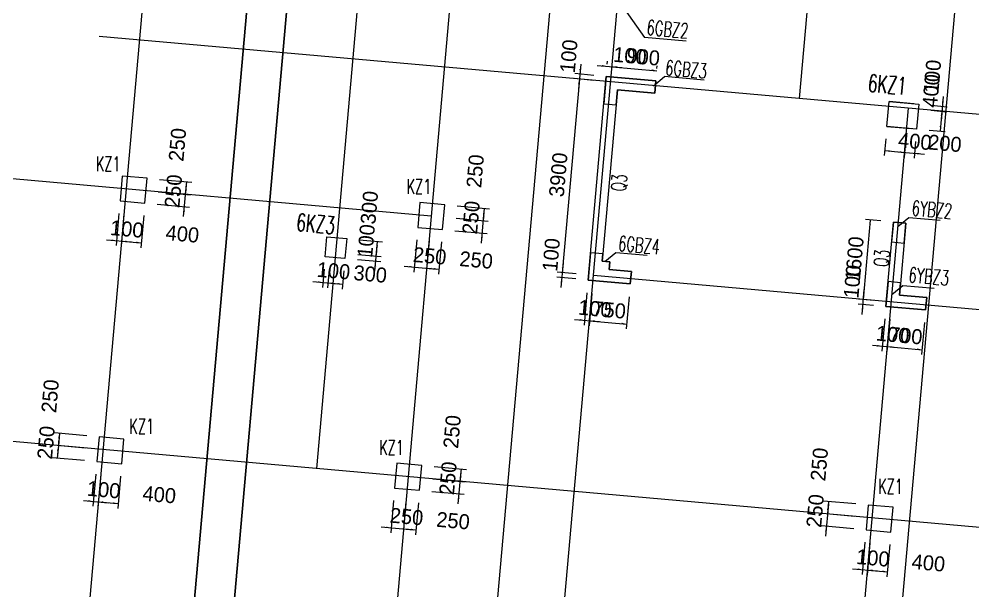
# Model space of a CAD drawing. Extents: x 387171 to 699106, y 11966 to 245688.
# Drawn here: x 590582 to 609728, y 57231 to 68703 of the extents above; entities that cross this region are included whole.
import ezdxf

# ---------------------------------------------------------------- set-up
doc = ezdxf.new("R2010")
doc.units = 0
doc.header["$LTSCALE"] = 100
doc.header["$MEASUREMENT"] = 0
for name, color, linetype in [('b边缘构件', 235, 'Continuous'), ('cnum', 7, 'Continuous'), ('COLU', 7, 'Continuous'), ('colu-主楼', 7, 'Continuous'), ('DIM', 3, 'Continuous'), ('DOTE', 253, 'Continuous'), ('NUM', 7, 'Continuous'), ('TEXT', 7, 'Continuous'), ('THIN', 7, 'Continuous'), ('wall-主楼', 2, 'Continuous'), ('Y阴影', 254, 'Continuous'), ('剪力墙身标注', 7, 'Continuous'), ('小尺寸', 4, 'Continuous'), ('柱', 2, 'Continuous')]:
    doc.layers.add(name, color=color, linetype=linetype)
doc.styles.add('hztxt', font='hztxt')
doc.styles.get("Standard").update_dxf_attribs({"font": 'standard'})
doc.dimstyles.get("Standard").update_dxf_attribs({"dimtxt": 300, "dimasz": 100, "dimexe": 100, "dimexo": 250, "dimgap": 100, "dimtad": 0, "dimtoh": 1, "dimdec": 0, "dimdsep": 46, "dimcen": 0.09, "dimclrt": 7, "dimadec": 0, "dimazin": 0, "dimtfac": 1, "dimtdec": 4, "dimtofl": 0, "dimtmove": 0, "dimatfit": 3, "dimfxl": 1, "dimtolj": 1, "dimtzin": 0, "dimarcsym": 0})

# ---------------------------------------------------------------- blocks, each defined once
blk = doc.blocks.new('*D2820')
at = {"layer": '小尺寸', "color": 0, "linetype": 'ByBlock', "lineweight": -2}
for p, q in [((601981, 63208), (601924, 62561)), ((602081, 63199), (602024, 62552)), ((601734, 62678), (602232, 62634))]:
    blk.add_line(p, q, dxfattribs=at)
for points in [[(601933, 62660), (601832, 62653), (601835, 62686)], [(602033, 62651), (602134, 62659), (602131, 62626)]]:
    blk.add_solid(points, dxfattribs=at)
at = {"layer": '小尺寸', "color": 7, "linetype": 'Continuous', "lineweight": -2, "insert": (602141, 62893), "char_height": 300, "width": 476.67, "attachment_point": 5, "rotation": 354.9316, "style": 'hztxt'}
blk.add_mtext('100', dxfattribs=at)
blk = doc.blocks.new('*D2395')
at = {"layer": '小尺寸', "color": 0, "linetype": 'ByBlock', "lineweight": -2}
for p, q in [((602081, 63199), (602024, 62552)), ((602828, 63133), (602771, 62486)), ((602033, 62651), (602780, 62585))]:
    blk.add_line(p, q, dxfattribs=at)
for points in [[(602033, 62651), (602134, 62659), (602131, 62626)], [(602780, 62585), (602679, 62577), (602681, 62611)]]:
    blk.add_solid(points, dxfattribs=at)
at = {"layer": '小尺寸', "color": 7, "linetype": 'Continuous', "lineweight": -2, "insert": (602428, 62867), "char_height": 300, "width": 566.67, "attachment_point": 5, "rotation": 354.9316, "style": 'hztxt'}
blk.add_mtext('750', dxfattribs=at)
blk = doc.blocks.new('*D1959')
at = {"layer": '小尺寸', "color": 0, "linetype": 'ByBlock', "lineweight": -2}
for p, q in [((607959, 62689), (607902, 62041)), ((608059, 62680), (608001, 62033)), ((607711, 62159), (608209, 62114))]:
    blk.add_line(p, q, dxfattribs=at)
for points in [[(607910, 62141), (607809, 62133), (607812, 62166)], [(608010, 62132), (608111, 62140), (608108, 62107)]]:
    blk.add_solid(points, dxfattribs=at)
at = {"layer": '小尺寸', "color": 7, "linetype": 'Continuous', "lineweight": -2, "insert": (608118, 62374), "char_height": 300, "width": 476.67, "attachment_point": 5, "rotation": 354.9316, "style": 'hztxt'}
blk.add_mtext('100', dxfattribs=at)
blk = doc.blocks.new('*D1877')
at = {"layer": '小尺寸', "color": 0, "linetype": 'ByBlock', "lineweight": -2}
for p, q in [((608059, 62680), (608001, 62033)), ((608756, 62618), (608698, 61971)), ((608010, 62132), (608707, 62070))]:
    blk.add_line(p, q, dxfattribs=at)
for points in [[(608010, 62132), (608111, 62140), (608108, 62107)], [(608707, 62070), (608606, 62063), (608609, 62096)]]:
    blk.add_solid(points, dxfattribs=at)
at = {"layer": '小尺寸', "color": 7, "linetype": 'Continuous', "lineweight": -2, "insert": (608381, 62350), "char_height": 300, "width": 566.67, "attachment_point": 5, "rotation": 354.9316, "style": 'hztxt'}
blk.add_mtext('700', dxfattribs=at)
blk = doc.blocks.new('*D740')
at = {"layer": '小尺寸', "color": 0, "linetype": 'ByBlock', "lineweight": -2}
for p, q in [((602389, 67801), (602394, 67856)), ((602488, 67792), (602493, 67847)), ((602186, 67774), (602684, 67730))]:
    blk.add_line(p, q, dxfattribs=at)
for points in [[(602385, 67757), (602284, 67749), (602287, 67782)], [(602485, 67748), (602586, 67756), (602583, 67722)]]:
    blk.add_solid(points, dxfattribs=at)
at = {"layer": '小尺寸', "color": 7, "linetype": 'Continuous', "lineweight": -2, "insert": (602844, 67967), "char_height": 300, "width": 476.67, "attachment_point": 5, "rotation": 354.9316, "style": 'hztxt'}
blk.add_mtext('100', dxfattribs=at)
blk = doc.blocks.new('*D332')
at = {"layer": '小尺寸', "color": 0, "linetype": 'ByBlock', "lineweight": -2}
for p, q in [((602488, 67792), (602493, 67847)), ((602485, 67748), (603381, 67668)), ((603385, 67713), (603390, 67768))]:
    blk.add_line(p, q, dxfattribs=at)
for points in [[(602485, 67748), (602586, 67756), (602583, 67722)], [(603381, 67668), (603280, 67661), (603283, 67694)]]:
    blk.add_solid(points, dxfattribs=at)
at = {"layer": '小尺寸', "color": 7, "linetype": 'Continuous', "lineweight": -2, "insert": (603111, 67943), "char_height": 300, "width": 556.67, "attachment_point": 5, "rotation": 354.9316, "style": 'hztxt'}
blk.add_mtext('900', dxfattribs=at)
blk = doc.blocks.new('*D280')
at = {"layer": '小尺寸', "color": 0, "linetype": 'ByBlock', "lineweight": -2}
for p, q in [((601855, 67798), (601811, 67300)), ((602118, 67574), (601738, 67608)), ((602109, 67474), (601729, 67508))]:
    blk.add_line(p, q, dxfattribs=at)
for points in [[(601838, 67599), (601830, 67700), (601863, 67697)], [(601829, 67499), (601836, 67398), (601803, 67401)]]:
    blk.add_solid(points, dxfattribs=at)
at = {"layer": '小尺寸', "color": 7, "linetype": 'Continuous', "lineweight": -2, "insert": (601618, 67958), "char_height": 300, "width": 476.67, "attachment_point": 5, "rotation": 84.9316, "style": 'hztxt'}
blk.add_mtext('100', dxfattribs=at)
blk = doc.blocks.new('*D2862')
at = {"layer": '小尺寸', "color": 0, "linetype": 'ByBlock', "lineweight": -2}
for p, q in [((601829, 67499), (601484, 63614)), ((602109, 67474), (601729, 67508)), ((601764, 63590), (601385, 63623))]:
    blk.add_line(p, q, dxfattribs=at)
for points in [[(601829, 67499), (601836, 67398), (601803, 67401)], [(601484, 63614), (601476, 63716), (601510, 63713)]]:
    blk.add_solid(points, dxfattribs=at)
at = {"layer": '小尺寸', "color": 7, "linetype": 'Continuous', "lineweight": -2, "insert": (601407, 65579), "char_height": 300, "width": 775, "attachment_point": 5, "rotation": 84.9316, "style": 'hztxt'}
blk.add_mtext('3900', dxfattribs=at)
blk = doc.blocks.new('*D2465')
at = {"layer": '小尺寸', "color": 0, "linetype": 'ByBlock', "lineweight": -2}
for p, q in [((601502, 63814), (601458, 63316)), ((601764, 63590), (601385, 63623)), ((601756, 63490), (601376, 63524))]:
    blk.add_line(p, q, dxfattribs=at)
for points in [[(601484, 63614), (601476, 63716), (601510, 63713)], [(601475, 63515), (601483, 63414), (601450, 63417)]]:
    blk.add_solid(points, dxfattribs=at)
at = {"layer": '小尺寸', "color": 7, "linetype": 'Continuous', "lineweight": -2, "insert": (601265, 63974), "char_height": 300, "width": 476.67, "attachment_point": 5, "rotation": 84.9316, "style": 'hztxt'}
blk.add_mtext('100', dxfattribs=at)
blk = doc.blocks.new('*D690')
at = {"layer": '小尺寸', "color": 0, "linetype": 'ByBlock', "lineweight": -2}
for p, q in [((607504, 62779), (607548, 63277)), ((607741, 63060), (607431, 63087)), ((607732, 62960), (607422, 62987))]:
    blk.add_line(p, q, dxfattribs=at)
for points in [[(607530, 63078), (607523, 63179), (607556, 63176)], [(607522, 62979), (607529, 62878), (607496, 62880)]]:
    blk.add_solid(points, dxfattribs=at)
at = {"layer": '小尺寸', "color": 7, "linetype": 'Continuous', "lineweight": -2, "insert": (607311, 63437), "char_height": 300, "width": 476.67, "attachment_point": 5, "rotation": 84.9316, "style": 'hztxt'}
blk.add_mtext('100', dxfattribs=at)
blk = doc.blocks.new('*D642')
at = {"layer": '小尺寸', "color": 0, "linetype": 'ByBlock', "lineweight": -2}
for p, q in [((607530, 63078), (607672, 64672)), ((607882, 64653), (607572, 64681)), ((607741, 63060), (607431, 63087))]:
    blk.add_line(p, q, dxfattribs=at)
for points in [[(607672, 64672), (607680, 64571), (607646, 64574)], [(607530, 63078), (607523, 63179), (607556, 63176)]]:
    blk.add_solid(points, dxfattribs=at)
at = {"layer": '小尺寸', "color": 7, "linetype": 'Continuous', "lineweight": -2, "insert": (607352, 63897), "char_height": 300, "width": 685, "attachment_point": 5, "rotation": 84.9316, "style": 'hztxt'}
blk.add_mtext('1600', dxfattribs=at)
blk = doc.blocks.new('*D931')
at = {"layer": '小尺寸', "color": 0, "linetype": 'ByBlock', "lineweight": -2}
for p, q in [((607978, 66301), (607948, 65965)), ((608377, 66266), (608347, 65929)), ((607957, 66064), (608356, 66029))]:
    blk.add_line(p, q, dxfattribs=at)
for points in [[(607957, 66064), (608058, 66072), (608055, 66039)], [(608356, 66029), (608255, 66021), (608257, 66054)]]:
    blk.add_solid(points, dxfattribs=at)
at = {"layer": '小尺寸', "color": 7, "linetype": 'Continuous', "lineweight": -2, "insert": (608564, 66249), "char_height": 300, "width": 576.67, "attachment_point": 5, "rotation": 354.9316, "style": 'hztxt'}
blk.add_mtext('400', dxfattribs=at)
blk = doc.blocks.new('*D520')
at = {"layer": '小尺寸', "color": 0, "linetype": 'ByBlock', "lineweight": -2}
for p, q in [((608377, 66266), (608347, 65929)), ((608576, 66248), (608546, 65912)), ((608156, 66047), (608754, 65994))]:
    blk.add_line(p, q, dxfattribs=at)
for points in [[(608356, 66029), (608255, 66021), (608257, 66054)], [(608555, 66011), (608656, 66019), (608653, 65986)]]:
    blk.add_solid(points, dxfattribs=at)
at = {"layer": '小尺寸', "color": 7, "linetype": 'Continuous', "lineweight": -2, "insert": (609166, 66208), "char_height": 300, "width": 566.67, "attachment_point": 5, "rotation": 354.9316, "style": 'hztxt'}
blk.add_mtext('200', dxfattribs=at)
blk = doc.blocks.new('*D100')
at = {"layer": '小尺寸', "color": 0, "linetype": 'ByBlock', "lineweight": -2}
for p, q in [((609132, 67153), (609088, 66655)), ((608882, 66874), (609205, 66845)), ((608891, 66973), (609214, 66945))]:
    blk.add_line(p, q, dxfattribs=at)
for points in [[(609115, 66953), (609107, 67054), (609140, 67052)], [(609106, 66854), (609114, 66753), (609080, 66756)]]:
    blk.add_solid(points, dxfattribs=at)
at = {"layer": '小尺寸', "color": 7, "linetype": 'Continuous', "lineweight": -2, "insert": (608917, 67553), "char_height": 300, "width": 476.67, "attachment_point": 5, "rotation": 84.9316, "style": 'hztxt'}
blk.add_mtext('100', dxfattribs=at)
blk = doc.blocks.new('*D2681')
at = {"layer": '小尺寸', "color": 0, "linetype": 'ByBlock', "lineweight": -2}
for p, q in [((608882, 66874), (609205, 66845)), ((609106, 66854), (609071, 66455)), ((608847, 66475), (609170, 66447))]:
    blk.add_line(p, q, dxfattribs=at)
for points in [[(609106, 66854), (609114, 66753), (609080, 66756)], [(609071, 66455), (609063, 66556), (609096, 66553)]]:
    blk.add_solid(points, dxfattribs=at)
at = {"layer": '小尺寸', "color": 7, "linetype": 'Continuous', "lineweight": -2, "insert": (608891, 67263), "char_height": 300, "width": 576.67, "attachment_point": 5, "rotation": 84.9316, "style": 'hztxt'}
blk.add_mtext('400', dxfattribs=at)
blk = doc.blocks.new('*D382')
at = {"layer": '小尺寸', "color": 0, "linetype": 'ByBlock', "lineweight": -2}
for p, q in [((596703, 63687), (596671, 63320)), ((596803, 63678), (596770, 63312)), ((596480, 63438), (596978, 63394))]:
    blk.add_line(p, q, dxfattribs=at)
for points in [[(596679, 63420), (596578, 63412), (596581, 63445)], [(596779, 63411), (596880, 63419), (596877, 63386)]]:
    blk.add_solid(points, dxfattribs=at)
at = {"layer": '小尺寸', "color": 7, "linetype": 'Continuous', "lineweight": -2, "insert": (596894, 63652), "char_height": 300, "width": 476.67, "attachment_point": 5, "rotation": 354.9316, "style": 'hztxt'}
blk.add_mtext('100', dxfattribs=at)
blk = doc.blocks.new('*D2957')
at = {"layer": '小尺寸', "color": 0, "linetype": 'ByBlock', "lineweight": -2}
for p, q in [((596803, 63678), (596770, 63312)), ((597102, 63652), (597069, 63285)), ((596779, 63411), (597078, 63385))]:
    blk.add_line(p, q, dxfattribs=at)
for points in [[(596779, 63411), (596880, 63419), (596877, 63386)], [(597078, 63385), (596977, 63377), (596980, 63410)]]:
    blk.add_solid(points, dxfattribs=at)
at = {"layer": '小尺寸', "color": 7, "linetype": 'Continuous', "lineweight": -2, "insert": (597631, 63587), "char_height": 300, "width": 566.67, "attachment_point": 5, "rotation": 354.9316, "style": 'hztxt'}
blk.add_mtext('300', dxfattribs=at)
blk = doc.blocks.new('*D2604')
at = {"layer": '小尺寸', "color": 0, "linetype": 'ByBlock', "lineweight": -2}
for p, q in [((597724, 63647), (597769, 64145)), ((597382, 63978), (597851, 63937)), ((597373, 63879), (597842, 63837))]:
    blk.add_line(p, q, dxfattribs=at)
for points in [[(597751, 63946), (597743, 64047), (597776, 64044)], [(597742, 63846), (597750, 63745), (597717, 63748)]]:
    blk.add_solid(points, dxfattribs=at)
at = {"layer": '小尺寸', "color": 7, "linetype": 'Continuous', "lineweight": -2, "insert": (597551, 64253), "char_height": 300, "width": 476.67, "attachment_point": 5, "rotation": 84.9316, "style": 'hztxt'}
blk.add_mtext('100', dxfattribs=at)
blk = doc.blocks.new('*D2182')
at = {"layer": '小尺寸', "color": 0, "linetype": 'ByBlock', "lineweight": -2}
for p, q in [((597408, 64277), (597877, 64236)), ((597751, 63946), (597777, 64244)), ((597382, 63978), (597851, 63937))]:
    blk.add_line(p, q, dxfattribs=at)
for points in [[(597777, 64244), (597785, 64143), (597752, 64146)], [(597751, 63946), (597743, 64047), (597776, 64044)]]:
    blk.add_solid(points, dxfattribs=at)
at = {"layer": '小尺寸', "color": 7, "linetype": 'Continuous', "lineweight": -2, "insert": (597614, 64921), "char_height": 300, "width": 566.67, "attachment_point": 5, "rotation": 84.9316, "style": 'hztxt'}
blk.add_mtext('300', dxfattribs=at)
blk = doc.blocks.new('*D672')
at = {"layer": 'DIM', "color": 0, "linetype": 'ByBlock', "lineweight": -2}
for p, q in [((607379, 58976), (606731, 59033)), ((606831, 59024), (606809, 58775)), ((607357, 58727), (606709, 58784))]:
    blk.add_line(p, q, dxfattribs=at)
for points in [[(606831, 59024), (606839, 58923), (606806, 58926)], [(606809, 58775), (606801, 58876), (606834, 58873)]]:
    blk.add_solid(points, dxfattribs=at)
at = {"layer": 'DIM', "color": 7, "linetype": 'Continuous', "lineweight": -2, "insert": (606646, 59770), "char_height": 300, "width": 566.67, "attachment_point": 5, "rotation": 84.9316, "style": 'hztxt'}
blk.add_mtext('250', dxfattribs=at)
blk = doc.blocks.new('*D274')
at = {"layer": 'DIM', "color": 0, "linetype": 'ByBlock', "lineweight": -2}
for p, q in [((606827, 58974), (606769, 58327)), ((607357, 58727), (606709, 58784)), ((607335, 58477), (606687, 58535))]:
    blk.add_line(p, q, dxfattribs=at)
for points in [[(606809, 58775), (606801, 58876), (606834, 58873)], [(606787, 58526), (606795, 58425), (606761, 58428)]]:
    blk.add_solid(points, dxfattribs=at)
at = {"layer": 'DIM', "color": 7, "linetype": 'Continuous', "lineweight": -2, "insert": (606563, 58837), "char_height": 300, "width": 566.67, "attachment_point": 5, "rotation": 84.9316, "style": 'hztxt'}
blk.add_mtext('250', dxfattribs=at)
blk = doc.blocks.new('*D196')
at = {"layer": 'DIM', "color": 0, "linetype": 'ByBlock', "lineweight": -2}
for p, q in [((607562, 58206), (607504, 57559)), ((607661, 58198), (607604, 57550)), ((607314, 57676), (607812, 57632))]:
    blk.add_line(p, q, dxfattribs=at)
for points in [[(607513, 57659), (607412, 57651), (607415, 57684)], [(607613, 57650), (607714, 57657), (607711, 57624)]]:
    blk.add_solid(points, dxfattribs=at)
at = {"layer": 'DIM', "color": 7, "linetype": 'Continuous', "lineweight": -2, "insert": (607721, 57891), "char_height": 300, "width": 476.67, "attachment_point": 5, "rotation": 354.9316, "style": 'hztxt'}
blk.add_mtext('100', dxfattribs=at)
blk = doc.blocks.new('*D2783')
at = {"layer": 'DIM', "color": 0, "linetype": 'ByBlock', "lineweight": -2}
for p, q in [((607661, 58198), (607604, 57550)), ((608060, 58162), (608002, 57515)), ((607613, 57650), (608011, 57614))]:
    blk.add_line(p, q, dxfattribs=at)
for points in [[(607613, 57650), (607714, 57657), (607711, 57624)], [(608011, 57614), (607910, 57607), (607913, 57640)]]:
    blk.add_solid(points, dxfattribs=at)
at = {"layer": 'DIM', "color": 7, "linetype": 'Continuous', "lineweight": -2, "insert": (608836, 57792), "char_height": 300, "width": 576.67, "attachment_point": 5, "rotation": 354.9316, "style": 'hztxt'}
blk.add_mtext('400', dxfattribs=at)
blk = doc.blocks.new('*D2353')
at = {"layer": 'DIM', "color": 0, "linetype": 'ByBlock', "lineweight": -2}
for p, q in [((598099, 59046), (598041, 58398)), ((598348, 59024), (598290, 58376)), ((597851, 58515), (598498, 58458))]:
    blk.add_line(p, q, dxfattribs=at)
for points in [[(598050, 58498), (597949, 58490), (597952, 58523)], [(598299, 58476), (598400, 58483), (598397, 58450)]]:
    blk.add_solid(points, dxfattribs=at)
at = {"layer": 'DIM', "color": 7, "linetype": 'Continuous', "lineweight": -2, "insert": (598361, 58721), "char_height": 300, "width": 566.67, "attachment_point": 5, "rotation": 354.9316, "style": 'hztxt'}
blk.add_mtext('250', dxfattribs=at)
blk = doc.blocks.new('*D2311')
at = {"layer": 'DIM', "color": 0, "linetype": 'ByBlock', "lineweight": -2}
for p, q in [((598348, 59024), (598290, 58376)), ((598597, 59001), (598539, 58354)), ((598299, 58476), (598548, 58454))]:
    blk.add_line(p, q, dxfattribs=at)
for points in [[(598299, 58476), (598400, 58483), (598397, 58450)], [(598548, 58454), (598447, 58446), (598450, 58479)]]:
    blk.add_solid(points, dxfattribs=at)
at = {"layer": 'DIM', "color": 7, "linetype": 'Continuous', "lineweight": -2, "insert": (599294, 58638), "char_height": 300, "width": 566.67, "attachment_point": 5, "rotation": 354.9316, "style": 'hztxt'}
blk.add_mtext('250', dxfattribs=at)
blk = doc.blocks.new('*D1835')
at = {"layer": 'DIM', "color": 0, "linetype": 'ByBlock', "lineweight": -2}
for p, q in [((599398, 58981), (599456, 59628)), ((598890, 59477), (599537, 59420)), ((598868, 59228), (599515, 59171))]:
    blk.add_line(p, q, dxfattribs=at)
for points in [[(599438, 59429), (599430, 59530), (599463, 59527)], [(599416, 59180), (599424, 59079), (599390, 59082)]]:
    blk.add_solid(points, dxfattribs=at)
at = {"layer": 'DIM', "color": 7, "linetype": 'Continuous', "lineweight": -2, "insert": (599192, 59491), "char_height": 300, "width": 566.67, "attachment_point": 5, "rotation": 84.9316, "style": 'hztxt'}
blk.add_mtext('250', dxfattribs=at)
blk = doc.blocks.new('*D1439')
at = {"layer": 'DIM', "color": 0, "linetype": 'ByBlock', "lineweight": -2}
for p, q in [((598912, 59726), (599560, 59669)), ((599438, 59429), (599460, 59678)), ((598890, 59477), (599537, 59420))]:
    blk.add_line(p, q, dxfattribs=at)
for points in [[(599460, 59678), (599468, 59577), (599435, 59580)], [(599438, 59429), (599430, 59530), (599463, 59527)]]:
    blk.add_solid(points, dxfattribs=at)
at = {"layer": 'DIM', "color": 7, "linetype": 'Continuous', "lineweight": -2, "insert": (599275, 60424), "char_height": 300, "width": 566.67, "attachment_point": 5, "rotation": 84.9316, "style": 'hztxt'}
blk.add_mtext('250', dxfattribs=at)
blk = doc.blocks.new('*D2816')
at = {"layer": 'DIM', "color": 0, "linetype": 'ByBlock', "lineweight": -2}
for p, q in [((598563, 64275), (598505, 63628)), ((598812, 64253), (598754, 63606)), ((598315, 63745), (598962, 63688))]:
    blk.add_line(p, q, dxfattribs=at)
for points in [[(598514, 63727), (598413, 63720), (598416, 63753)], [(598763, 63705), (598864, 63713), (598861, 63680)]]:
    blk.add_solid(points, dxfattribs=at)
at = {"layer": 'DIM', "color": 7, "linetype": 'Continuous', "lineweight": -2, "insert": (598825, 63951), "char_height": 300, "width": 566.67, "attachment_point": 5, "rotation": 354.9316, "style": 'hztxt'}
blk.add_mtext('250', dxfattribs=at)
blk = doc.blocks.new('*D2388')
at = {"layer": 'DIM', "color": 0, "linetype": 'ByBlock', "lineweight": -2}
for p, q in [((598812, 64253), (598754, 63606)), ((599061, 64231), (599003, 63583)), ((598763, 63705), (599012, 63683))]:
    blk.add_line(p, q, dxfattribs=at)
for points in [[(598763, 63705), (598864, 63713), (598861, 63680)], [(599012, 63683), (598911, 63675), (598914, 63709)]]:
    blk.add_solid(points, dxfattribs=at)
at = {"layer": 'DIM', "color": 7, "linetype": 'Continuous', "lineweight": -2, "insert": (599758, 63868), "char_height": 300, "width": 566.67, "attachment_point": 5, "rotation": 354.9316, "style": 'hztxt'}
blk.add_mtext('250', dxfattribs=at)
blk = doc.blocks.new('*D1953')
at = {"layer": 'DIM', "color": 0, "linetype": 'ByBlock', "lineweight": -2}
for p, q in [((599862, 64210), (599919, 64858)), ((599354, 64707), (600001, 64649)), ((599332, 64458), (599979, 64400))]:
    blk.add_line(p, q, dxfattribs=at)
for points in [[(599902, 64658), (599894, 64759), (599927, 64756)], [(599880, 64409), (599887, 64308), (599854, 64311)]]:
    blk.add_solid(points, dxfattribs=at)
at = {"layer": 'DIM', "color": 7, "linetype": 'Continuous', "lineweight": -2, "insert": (599656, 64721), "char_height": 300, "width": 566.67, "attachment_point": 5, "rotation": 84.9316, "style": 'hztxt'}
blk.add_mtext('250', dxfattribs=at)
blk = doc.blocks.new('*D1866')
at = {"layer": 'DIM', "color": 0, "linetype": 'ByBlock', "lineweight": -2}
for p, q in [((599376, 64956), (600023, 64899)), ((599902, 64658), (599924, 64907)), ((599354, 64707), (600001, 64649))]:
    blk.add_line(p, q, dxfattribs=at)
for points in [[(599924, 64907), (599931, 64806), (599898, 64809)], [(599902, 64658), (599894, 64759), (599927, 64756)]]:
    blk.add_solid(points, dxfattribs=at)
at = {"layer": 'DIM', "color": 7, "linetype": 'Continuous', "lineweight": -2, "insert": (599739, 65653), "char_height": 300, "width": 566.67, "attachment_point": 5, "rotation": 84.9316, "style": 'hztxt'}
blk.add_mtext('250', dxfattribs=at)
blk = doc.blocks.new('*D733')
at = {"layer": 'DIM', "color": 0, "linetype": 'ByBlock', "lineweight": -2}
for p, q in [((592586, 64805), (592529, 64158)), ((592686, 64796), (592628, 64149)), ((592338, 64275), (592836, 64231))]:
    blk.add_line(p, q, dxfattribs=at)
for points in [[(592537, 64257), (592436, 64250), (592439, 64283)], [(592637, 64249), (592738, 64256), (592735, 64223)]]:
    blk.add_solid(points, dxfattribs=at)
at = {"layer": 'DIM', "color": 7, "linetype": 'Continuous', "lineweight": -2, "insert": (592745, 64490), "char_height": 300, "width": 476.67, "attachment_point": 5, "rotation": 354.9316, "style": 'hztxt'}
blk.add_mtext('100', dxfattribs=at)
blk = doc.blocks.new('*D288')
at = {"layer": 'DIM', "color": 0, "linetype": 'ByBlock', "lineweight": -2}
for p, q in [((592686, 64796), (592628, 64149)), ((593084, 64761), (593027, 64114)), ((592637, 64249), (593035, 64213))]:
    blk.add_line(p, q, dxfattribs=at)
for points in [[(592637, 64249), (592738, 64256), (592735, 64223)], [(593035, 64213), (592934, 64205), (592937, 64239)]]:
    blk.add_solid(points, dxfattribs=at)
at = {"layer": 'DIM', "color": 7, "linetype": 'Continuous', "lineweight": -2, "insert": (593861, 64391), "char_height": 300, "width": 576.67, "attachment_point": 5, "rotation": 354.9316, "style": 'hztxt'}
blk.add_mtext('400', dxfattribs=at)
blk = doc.blocks.new('*D2887')
at = {"layer": 'DIM', "color": 0, "linetype": 'ByBlock', "lineweight": -2}
for p, q in [((593885, 64740), (593943, 65388)), ((593377, 65237), (594025, 65180)), ((593355, 64988), (594003, 64931))]:
    blk.add_line(p, q, dxfattribs=at)
for points in [[(593925, 65188), (593917, 65289), (593951, 65287)], [(593903, 64939), (593911, 64838), (593878, 64841)]]:
    blk.add_solid(points, dxfattribs=at)
at = {"layer": 'DIM', "color": 7, "linetype": 'Continuous', "lineweight": -2, "insert": (593680, 65251), "char_height": 300, "width": 566.67, "attachment_point": 5, "rotation": 84.9316, "style": 'hztxt'}
blk.add_mtext('250', dxfattribs=at)
blk = doc.blocks.new('*D2796')
at = {"layer": 'DIM', "color": 0, "linetype": 'ByBlock', "lineweight": -2}
for p, q in [((593399, 65486), (594047, 65429)), ((593925, 65188), (593947, 65437)), ((593377, 65237), (594025, 65180))]:
    blk.add_line(p, q, dxfattribs=at)
for points in [[(593947, 65437), (593955, 65336), (593922, 65339)], [(593925, 65188), (593917, 65289), (593951, 65287)]]:
    blk.add_solid(points, dxfattribs=at)
at = {"layer": 'DIM', "color": 7, "linetype": 'Continuous', "lineweight": -2, "insert": (593762, 66183), "char_height": 300, "width": 566.67, "attachment_point": 5, "rotation": 84.9316, "style": 'hztxt'}
blk.add_mtext('250', dxfattribs=at)
blk = doc.blocks.new('*D2414')
at = {"layer": 'DIM', "color": 0, "linetype": 'ByBlock', "lineweight": -2}
for p, q in [((591939, 60345), (591292, 60402)), ((591392, 60393), (591370, 60144)), ((591917, 60096), (591270, 60153))]:
    blk.add_line(p, q, dxfattribs=at)
for points in [[(591392, 60393), (591399, 60292), (591366, 60295)], [(591370, 60144), (591362, 60246), (591395, 60243)]]:
    blk.add_solid(points, dxfattribs=at)
at = {"layer": 'DIM', "color": 7, "linetype": 'Continuous', "lineweight": -2, "insert": (591207, 61139), "char_height": 300, "width": 566.67, "attachment_point": 5, "rotation": 84.9316, "style": 'hztxt'}
blk.add_mtext('250', dxfattribs=at)
blk = doc.blocks.new('*D1932')
at = {"layer": 'DIM', "color": 0, "linetype": 'ByBlock', "lineweight": -2}
for p, q in [((591917, 60096), (591270, 60153)), ((591370, 60144), (591347, 59895)), ((591895, 59847), (591248, 59904))]:
    blk.add_line(p, q, dxfattribs=at)
for points in [[(591370, 60144), (591377, 60043), (591344, 60046)], [(591347, 59895), (591340, 59997), (591373, 59994)]]:
    blk.add_solid(points, dxfattribs=at)
at = {"layer": 'DIM', "color": 7, "linetype": 'Continuous', "lineweight": -2, "insert": (591124, 60207), "char_height": 300, "width": 566.67, "attachment_point": 5, "rotation": 84.9316, "style": 'hztxt'}
blk.add_mtext('250', dxfattribs=at)
blk = doc.blocks.new('*D1900')
at = {"layer": 'DIM', "color": 0, "linetype": 'ByBlock', "lineweight": -2}
for p, q in [((592122, 59576), (592065, 58928)), ((592222, 59567), (592164, 58919)), ((591874, 59046), (592372, 59001))]:
    blk.add_line(p, q, dxfattribs=at)
for points in [[(592074, 59028), (591973, 59020), (591975, 59053)], [(592173, 59019), (592274, 59027), (592271, 58994)]]:
    blk.add_solid(points, dxfattribs=at)
at = {"layer": 'DIM', "color": 7, "linetype": 'Continuous', "lineweight": -2, "insert": (592281, 59260), "char_height": 300, "width": 476.67, "attachment_point": 5, "rotation": 354.9316, "style": 'hztxt'}
blk.add_mtext('100', dxfattribs=at)
blk = doc.blocks.new('*D1452')
at = {"layer": 'DIM', "color": 0, "linetype": 'ByBlock', "lineweight": -2}
for p, q in [((592222, 59567), (592164, 58919)), ((592620, 59532), (592563, 58884)), ((592173, 59019), (592572, 58984))]:
    blk.add_line(p, q, dxfattribs=at)
for points in [[(592173, 59019), (592274, 59027), (592271, 58994)], [(592572, 58984), (592471, 58976), (592474, 59009)]]:
    blk.add_solid(points, dxfattribs=at)
at = {"layer": 'DIM', "color": 7, "linetype": 'Continuous', "lineweight": -2, "insert": (593397, 59161), "char_height": 300, "width": 576.67, "attachment_point": 5, "rotation": 354.9316, "style": 'hztxt'}
blk.add_mtext('400', dxfattribs=at)
blk = doc.blocks.new('后浇带现场')
at = {"color": 6, "lineweight": 30}
for points in [[(777111, 575147), (781539, 625070)], [(776314, 575218), (780665, 624270)]]:
    blk.add_lwpolyline(points, dxfattribs=at)

msp = doc.modelspace()

# ---------------------------------------------------------------- hatches: boundary and pattern name
at = {"layer": 'Y阴影'}
h = msp.add_hatch(dxfattribs=at)
h.set_pattern_fill('ANSI31', color=256, scale=25, angle=-21.95462, style=0)
h.set_pattern_definition([])
h.paths.add_polyline_path([(602366.7, 67551.9), (602318.2, 67004), (602567.3, 66981.9), (602593.9, 67280.7), (603340.8, 67214.5), (603362.8, 67463.5)], flags=0)
h = msp.add_hatch(dxfattribs=at)
h.set_pattern_fill('ANSI31', color=256, scale=25, angle=-21.95462, style=0)
h.set_pattern_definition([])
h.paths.add_polyline_path([(608131.3, 64631.2), (608095.9, 64232.7), (608345.1, 64210.6), (608380.5, 64609.1)], flags=0)
h = msp.add_hatch(dxfattribs=at)
h.set_pattern_fill('ANSI31', color=256, scale=25, angle=-21.95462, style=0)
h.set_pattern_definition([])
h.paths.add_polyline_path([(602053.1, 64015.7), (602004.5, 63467.9), (602851.2, 63392.8), (602873.3, 63641.8), (602425.2, 63681.6), (602438.5, 63831), (602289.1, 63844.2), (602302.3, 63993.6)], flags=0)
h = msp.add_hatch(dxfattribs=at)
h.set_pattern_fill('ANSI31', color=256, scale=25, angle=-21.95462, style=0)
h.set_pattern_definition([])
h.paths.add_polyline_path([(608025.2, 63435.9), (607981.1, 62937.8), (608777.9, 62867.2), (608800, 63116.2), (608252.4, 63164.8), (608274.4, 63413.8)], flags=0)

# ---------------------------------------------------------------- linework, layer by layer
at = {"layer": 'b边缘构件'}
for points in [[(602366.7, 67551.9), (602318.2, 67004), (602567.3, 66981.9), (602593.9, 67280.7), (603340.8, 67214.5), (603362.8, 67463.5), (602366.7, 67551.9)], [(608131.3, 64631.2), (608095.9, 64232.7), (608345.1, 64210.6), (608380.5, 64609.1), (608131.3, 64631.2)], [(608025.2, 63435.9), (607981.1, 62937.8), (608777.9, 62867.2), (608800, 63116.2), (608252.4, 63164.8), (608274.4, 63413.8), (608025.2, 63435.9)]]:
    msp.add_lwpolyline(points, dxfattribs=at)
msp.add_lwpolyline([(602053.1, 64015.7), (602004.5, 63467.9), (602851.2, 63392.8), (602873.3, 63641.8), (602425.2, 63681.6), (602438.5, 63831), (602289.1, 63844.2), (602302.3, 63993.6)], close=True, dxfattribs=at)
at = {"layer": 'COLU'}
for points in [[(592608.1, 65054.2), (593106.2, 65010), (593150.3, 65508.1), (592652.3, 65552.3)], [(598584.6, 64524.2), (599082.7, 64480), (599126.9, 64978), (598628.8, 65022.2)], [(598120.8, 59294.7), (598618.9, 59250.5), (598663.1, 59748.6), (598165, 59792.7)], [(607583.7, 58455.4), (608081.7, 58411.2), (608125.9, 58909.3), (607627.9, 58953.5)]]:
    msp.add_lwpolyline(points, close=True, dxfattribs=at)
at = {"layer": 'COLU', "color": 30}
msp.add_lwpolyline([(592144.3, 59824.7), (592642.3, 59780.6), (592686.5, 60278.6), (592188.5, 60322.8)], close=True, dxfattribs=at)
at = {"layer": 'colu-主楼'}
msp.add_lwpolyline([(608044.6, 67048.3), (608642.3, 66995.3), (608598.1, 66497.2), (608000.5, 66550.2)], close=True, dxfattribs=at)
at = {"layer": 'DOTE'}
for p, q in [((605079.6, 112287.1), (599065, 44471.9)), ((596391.7, 106582.3), (590946.9, 45191.9)), ((612569.3, 105047.1), (607133.4, 43756.3)), ((607412.5, 80295.8), (606242.8, 67107.7)), ((598855.8, 64751.1), (495312.2, 73934.5)), ((597719.7, 72883.2), (596549.2, 59685.1)), ((599562.5, 72719.8), (597072.8, 44648.6)), ((601497.3, 56614.9), (602899.4, 72423.9)), ((652182.4, 63033.3), (592190.1, 68354)), ((662839, 53805.8), (502916.7, 67989.4)), ((607473.8, 56084.9), (608434.2, 66913.3)), ((651837.9, 59148.5), (602113.1, 63558.7))]:
    msp.add_line(p, q, dxfattribs=at)
at = {"layer": 'THIN', "color": 200}
for p, q in [((602737.4, 68899.4), (603134.3, 68336.2)), ((603969.9, 68262.1), (603134.3, 68336.2)), ((603319.4, 67367), (603536.3, 67548.5)), ((604333.5, 67477.8), (603536.3, 67548.5))]:
    msp.add_line(p, q, dxfattribs=at)
for points in [[(608223.8, 64542.8), (608440.7, 64724.3), (609068.2, 64668.7)], [(602342, 63839.5), (602558.9, 64021.1), (603186.4, 63965.4)], [(608102.8, 63178), (608319.7, 63359.6), (608947.2, 63303.9)]]:
    msp.add_lwpolyline(points, dxfattribs=at)
at = {"layer": 'wall-主楼'}
for points in [[(602004.7, 63467.9), (602366.9, 67551.8), (603363, 67463.5), (603340.9, 67214.5), (602593.9, 67280.7), (602289.1, 63844.2), (602438.5, 63831), (602425.2, 63681.6), (602873.5, 63641.8), (602851.4, 63392.8)], [(608252.4, 63164.8), (608800.2, 63116.2), (608778.1, 62867.1), (607981.2, 62937.8), (608131.4, 64631.2), (608380.5, 64609.1)]]:
    msp.add_lwpolyline(points, close=True, dxfattribs=at)
at = {"layer": '柱'}
for p, q in [((608542.5, 67004.1), (608044.5, 67048.3)), ((608000.3, 66550.3), (608498.3, 66506.1))]:
    msp.add_line(p, q, dxfattribs=at)
for points in [[(608044.5, 67048.3), (608642.1, 66995.3), (608597.9, 66497.3), (608000.3, 66550.3)], [(597123.7, 63900.8), (596725.3, 63936.1), (596760.6, 64334.6), (597159, 64299.2)]]:
    msp.add_lwpolyline(points, close=True, dxfattribs=at)

# ---------------------------------------------------------------- block references
at = {"color": 3, "lineweight": 30}
msp.add_blockref('后浇带现场', (-182998.7, -527042.1), dxfattribs=at)

# ---------------------------------------------------------------- texts
at = {"layer": 'cnum', "color": 200, "width": 0.7}
for s, p in [('6KZ1', (607610.1, 67248.6)), ('6KZ3', (596135.5, 64455.3))]:
    msp.add_text(s, height=350, rotation=354.93165, dxfattribs=at).set_placement(p)
at = {"layer": 'NUM', "color": 200, "width": 0.7}
for p in [(592120.5, 65649.3), (598357.8, 65194.5), (592792.6, 60384.7), (597807.8, 59958.2), (607824, 59178.4)]:
    msp.add_text('KZ1', height=300, dxfattribs=at).set_placement(p)
at = {"layer": 'TEXT', "color": 200, "width": 0.7}
for s, p in [('6GBZ2', (603168.3, 68389)), ('6GBZ3', (603542.5, 67581.8)), ('6YBZ2', (608490, 64766.2)), ('6GBZ4', (602597.2, 64055.8)), ('6YBZ3', (608426, 63426.6))]:
    msp.add_text(s, height=300, rotation=354.93165, dxfattribs=at).set_placement(p)
at = {"layer": '剪力墙身标注', "width": 0.7}
for p in [(602760.8, 65236.5), (608033, 63723.2)]:
    msp.add_text('Q3', height=300, rotation=84.93165, dxfattribs=at).set_placement(p)

# ---------------------------------------------------------------- dimensions: what is measured, and where the dimension line sits
at = {"layer": 'DIM', "color": 200}
for p1, p2, picture, middle in [((593128.2, 65259.1), (593150.3, 65508.1), '*D2796', (593717.4, 65676.7)), ((599104.8, 64729), (599126.9, 64978), '*D1866', (599694, 65146.7)), ((593106.2, 65010), (593128.2, 65259.1), '*D2887', (593634.7, 64744.2)), ((592608.1, 65054.2), (592707.7, 65045.4), '*D733', (592358.4, 64524.2)), ((592707.7, 65045.4), (593106.2, 65010), '*D288', (593274.8, 64442.9)), ((599082.7, 64480), (599104.8, 64729), '*D1953', (599611.3, 64214.2)), ((598584.6, 64524.2), (598833.7, 64502.1), '*D2816', (598318.8, 63995.6)), ((598833.7, 64502.1), (599082.7, 64480), '*D2388', (599251.3, 63912.9)), ((592188.5, 60322.8), (592166.4, 60073.8), '*D2414', (591161.8, 60632.8)), ((598641, 59499.5), (598663.1, 59748.6), '*D1439', (599230.2, 59917.2)), ((592166.4, 60073.8), (592144.3, 59824.7), '*D1932', (591079.1, 59700.3)), ((607627.9, 58953.5), (607605.8, 58704.4), '*D672', (606601.2, 59263.4)), ((592144.3, 59824.7), (592243.9, 59815.9), '*D1900', (591894.6, 59294.7)), ((592243.9, 59815.9), (592642.3, 59780.6), '*D1452', (592811, 59213.5)), ((598618.9, 59250.5), (598641, 59499.5), '*D1835', (599147.5, 58984.7)), ((598120.8, 59294.7), (598369.9, 59272.6), '*D2353', (597855, 58766.1)), ((598369.9, 59272.6), (598618.9, 59250.5), '*D2311', (598787.5, 58683.4)), ((607605.8, 58704.4), (607583.7, 58455.4), '*D274', (606518.5, 58330.9)), ((607583.7, 58455.4), (607683.3, 58446.6), '*D196', (607334, 57925.4)), ((607683.3, 58446.6), (608081.7, 58411.2), '*D2783', (608250.4, 57844.1))]:
    dim = msp.add_aligned_dim(p1=p1, p2=p2, distance=-800, dimstyle='Standard', dxfattribs=at)
    dim.commit()
    dim.dimension.update_dxf_attribs({"geometry": picture, "text_midpoint": middle})
at = {"layer": '小尺寸'}
for base, p1, p2, angle, picture, middle in [((601828.7, 67499.2), (602366.7, 67551.9), (602357.9, 67452.3), 84.93165, '*D280', (601584.1, 67571.1)), ((602484.5, 67747.8), (602366.7, 67551.9), (602466.4, 67543), 354.93165, '*D740', (602456.8, 68001.3)), ((603381, 67668.3), (602466.4, 67543), (603362.8, 67463.5), 354.93165, '*D332', (603111, 67943.2)), ((609105.9, 66853.8), (608642.1, 66995.3), (608633.3, 66895.7), 84.93165, '*D100', (608882.6, 67166.2)), ((601484.2, 63614.4), (602357.9, 67452.3), (602013.4, 63567.5), 84.93165, '*D2862', (601407.4, 65578.9)), ((609070.5, 66455.3), (608633.3, 66895.7), (608597.9, 66497.3), 84.93165, '*D2681', (608839.2, 66676.6)), ((608355.6, 66029.1), (608000.3, 66550.3), (608398.7, 66514.9), 354.93165, '*D931', (607978.2, 66301.2)), ((608554.9, 66011.4), (608398.7, 66514.9), (608597.9, 66497.3), 354.93165, '*D520', (608684.9, 66250.9)), ((597777.5, 64244.4), (597132.5, 64000.4), (597159, 64299.2), 84.93165, '*D2182', (597567.1, 64389.3)), ((597751, 63945.5), (597123.7, 63900.8), (597132.5, 64000.4), 84.93165, '*D2604', (597516.8, 63865.9)), ((607671.8, 64671.9), (607989.9, 63037.4), (608131.3, 64631.2), 84.93165, '*D642', (607352.1, 63897.1)), ((601475.3, 63514.8), (602013.4, 63567.5), (602004.5, 63467.9), 84.93165, '*D2465', (601230.7, 63586.7)), ((596779.1, 63411.2), (596725.3, 63936.1), (596824.9, 63927.3), 354.93165, '*D382', (596507.3, 63686.3)), ((597077.9, 63384.7), (596824.9, 63927.3), (597123.7, 63900.8), 354.93165, '*D2957', (597099.5, 63633.8)), ((607530.4, 63078.2), (607981.1, 62937.8), (607989.9, 63037.4), 84.93165, '*D690', (607277, 63050.5))]:
    dim = msp.add_linear_dim(base=base, p1=p1, p2=p2, angle=angle, dimstyle='Standard', dxfattribs=at)
    dim.commit()
    dim.dimension.update_dxf_attribs({"geometry": picture, "text_midpoint": middle})
for p1, p2, picture, middle in [((602003.6, 63457.2), (602103.2, 63448.3), '*D2820', (601753.9, 62927.2)), ((602103.2, 63448.3), (602850.3, 63382.1), '*D2395', (602428.1, 62867.4)), ((607981.1, 62937.8), (608080.7, 62929), '*D1959', (607731.4, 62407.8)), ((608080.7, 62929), (608777.9, 62867.2), '*D1877', (608380.7, 62350.2))]:
    dim = msp.add_aligned_dim(p1=p1, p2=p2, distance=-800, dimstyle='Standard', dxfattribs=at)
    dim.commit()
    dim.dimension.update_dxf_attribs({"geometry": picture, "text_midpoint": middle})

doc.saveas('drawing.dxf')
